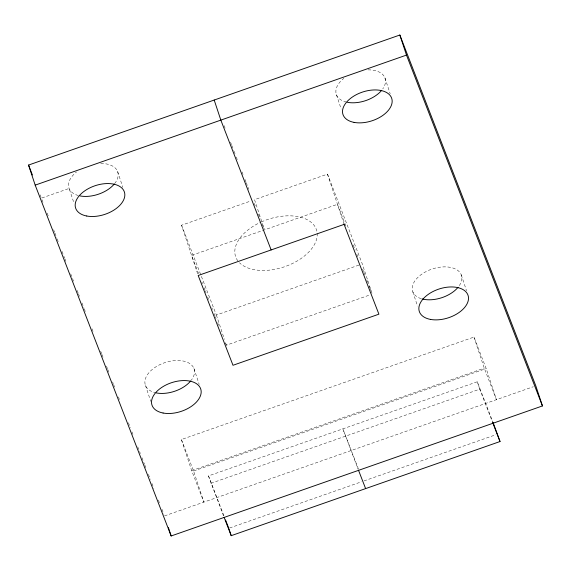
<?xml version="1.0" encoding="UTF-8"?>
<svg xmlns="http://www.w3.org/2000/svg" width="571" height="571" viewBox="0 0 571 571"><rect width="100%" height="100%" fill="white"/><g stroke="black" fill="none" stroke-linecap="round" stroke-linejoin="round"><path stroke-width="0.43" stroke-dasharray="2.85 2.14" d="M197.637 273.816L181.564 225.224L250.334 201.142M371.992 293.266L362.285 263.916L327.483 174.119L254.523 199.672L264.23 229.021M181.564 225.224L216.366 315.021L360.608 264.501M225.702 343.549L226.352 345.205L370.586 294.693M181.392 439.542L193.59 471.025L203.876 502.123L191.678 470.64L181.392 439.542L473.973 337.076L486.171 368.559L496.456 399.65L484.251 368.167L473.973 337.076M191.678 470.64L484.251 368.167M193.59 471.025L486.171 368.559M223.475 515.734L208.472 475.921L477.285 381.778L492.744 421.669M210.913 483.316L479.733 389.172L492.295 421.584M164.519 515.906L533.3 386.745M229.599 527.989L361.493 481.796M364.012 480.918L495.899 434.724M345.848 225.93L337.468 204.311L191.549 255.415L198.637 273.709M353.256 245.052L355.191 250.041M356.796 254.195L357.767 256.693M362.599 269.162L363.57 271.653M363.891 272.488L365.176 275.814M366.789 279.968L367.753 282.467M369.044 285.793L370.008 288.284M370.336 289.119L370.979 290.775M358.338 468.741L342.878 428.85L358.21 469.49M224.132 125.677L225.088 128.154M230.541 142.215L231.498 144.691M231.819 145.519L233.746 150.48M234.067 151.308L235.024 153.785M236.308 157.096L237.272 159.573M242.075 171.978L243.039 174.462M244.959 179.422L245.923 181.899M246.244 182.727L248.806 189.344M254.252 203.404L255.216 205.881M258.42 214.154L259.384 216.63M262.589 224.903L263.545 227.379M201.863 282.017L202.505 283.68M204.118 287.841L205.082 290.332M205.403 291.167L206.052 292.83M207.658 296.984L208.629 299.482M211.848 307.798L212.491 309.461M214.104 313.615L215.074 316.106M215.395 316.941L216.038 318.604M217.651 322.758L218.614 325.256M208.472 475.921L223.932 515.813M40.098 194.854L41.062 197.338M42.989 202.32L41.376 198.166L69.134 188.444L74.116 203.497M47.179 213.133L48.792 217.294M53.631 229.77L54.595 232.269M54.916 233.096L56.85 238.086M57.179 238.921L58.784 243.082M62.011 251.397L64.587 258.049M64.908 258.884L65.879 261.382M70.711 273.859L73.937 282.174M77.164 290.489L78.127 292.987M78.448 293.815L79.419 296.313M81.996 302.965L83.93 307.962M84.251 308.79L85.864 312.951M91.988 328.753L93.28 332.079M100.696 351.208L101.659 353.706M101.981 354.541L103.272 357.867M106.499 366.182L107.462 368.68M107.783 369.508L109.396 373.67M112.623 381.985L113.265 383.648M113.586 384.483L115.199 388.644M118.425 396.959L119.389 399.457M128.418 422.747L130.352 427.736M131.958 431.897L132.929 434.388M137.761 446.865L140.345 453.524M141.958 457.678L144.534 464.33M144.856 465.165L145.819 467.663M148.403 474.315L150.337 479.305M151.95 483.466L153.885 488.455M158.395 500.103L159.68 503.429M161.943 509.246L163.877 514.243M461.268 274.851L466.521 290.746M384.918 77.849L390.171 93.737M477.285 381.778L479.733 389.172M412.812 291.824L417.515 306.042M336.462 94.815L341.165 109.032M327.483 174.119L344.106 224.382M216.366 315.021L224.41 339.338M225.516 342.693L226.352 345.205M193.933 368.481L199.193 384.369M117.59 171.471L122.844 187.367M145.484 385.446L150.737 401.342M261.375 221.933A42.597 25.095 -18.3 0 1 313.907 225.074A42.597 25.095 -18.3 0 1 293.694 262.896A42.597 25.095 -18.3 0 1 239.535 262.803M237.836 260.847A42.597 25.095 -18.3 0 1 260.597 222.283M100.739 163.492A25.674 15.131 -18.3 0 1 114.914 183.248M78.32 195.532A25.674 15.131 -18.3 0 1 76.507 171.971M368.067 69.862A25.674 15.131 -18.3 0 1 382.763 88.912M346.533 102.123A25.674 15.131 -18.3 0 1 343.842 78.348M421.148 298.662A25.674 15.131 -18.3 0 1 416.844 278.427A25.674 15.131 -18.3 0 1 449.998 267.299A25.674 15.131 -18.3 0 1 459.113 285.914M156.447 392.948A25.674 15.131 -18.3 0 1 148.517 373.213A25.674 15.131 -18.3 0 1 182.356 360.872A25.674 15.131 -18.3 0 1 191.264 380.25"/><path stroke-width="0.86" d="M28.55 165.062L399.843 35.024L535.812 385.868L542.45 405.938L171.157 535.976L35.188 185.132L28.55 165.062L32.397 174.99M35.188 185.132L406.481 55.094L542.45 405.938M224.125 517.397L231.205 535.677L500.025 441.533L493.066 422.497M492.616 422.419L500.025 441.533M358.531 470.318L365.618 488.605M271.146 249.934L220.834 120.117L214.196 100.039M225.538 519.974L228.764 528.282M399.843 35.024L406.481 55.094M229.035 529.103L231.205 535.677M168.395 527.611L171.157 535.976M114.357 183.941A25.674 15.131 -18.3 0 1 80.097 195.939M381.692 90.318A25.674 15.131 -18.3 0 1 347.432 102.316M458.042 287.32A25.674 15.131 -18.3 0 1 422.005 298.911M190.707 380.95A25.674 15.131 -18.3 0 1 156.447 392.948M344.106 224.382L198.187 275.493L232.989 365.283L378.908 314.178L344.106 224.382M354.07 122.387A25.674 15.131 -18.3 0 0 392.149 101.866A25.674 15.131 -18.3 0 0 355.776 94.964A25.674 15.131 -18.3 0 0 354.07 122.387M86.735 216.016A25.674 15.131 -18.3 0 0 124.821 195.489A25.674 15.131 -18.3 0 0 88.441 188.594A25.674 15.131 -18.3 0 0 86.735 216.016M430.42 319.396A25.674 15.131 -18.3 0 0 468.498 298.869A25.674 15.131 -18.3 0 0 432.126 291.974A25.674 15.131 -18.3 0 0 430.42 319.396M163.085 413.019A25.674 15.131 -18.3 0 0 201.163 392.498A25.674 15.131 -18.3 0 0 164.791 385.596A25.674 15.131 -18.3 0 0 163.085 413.019"/></g></svg>
